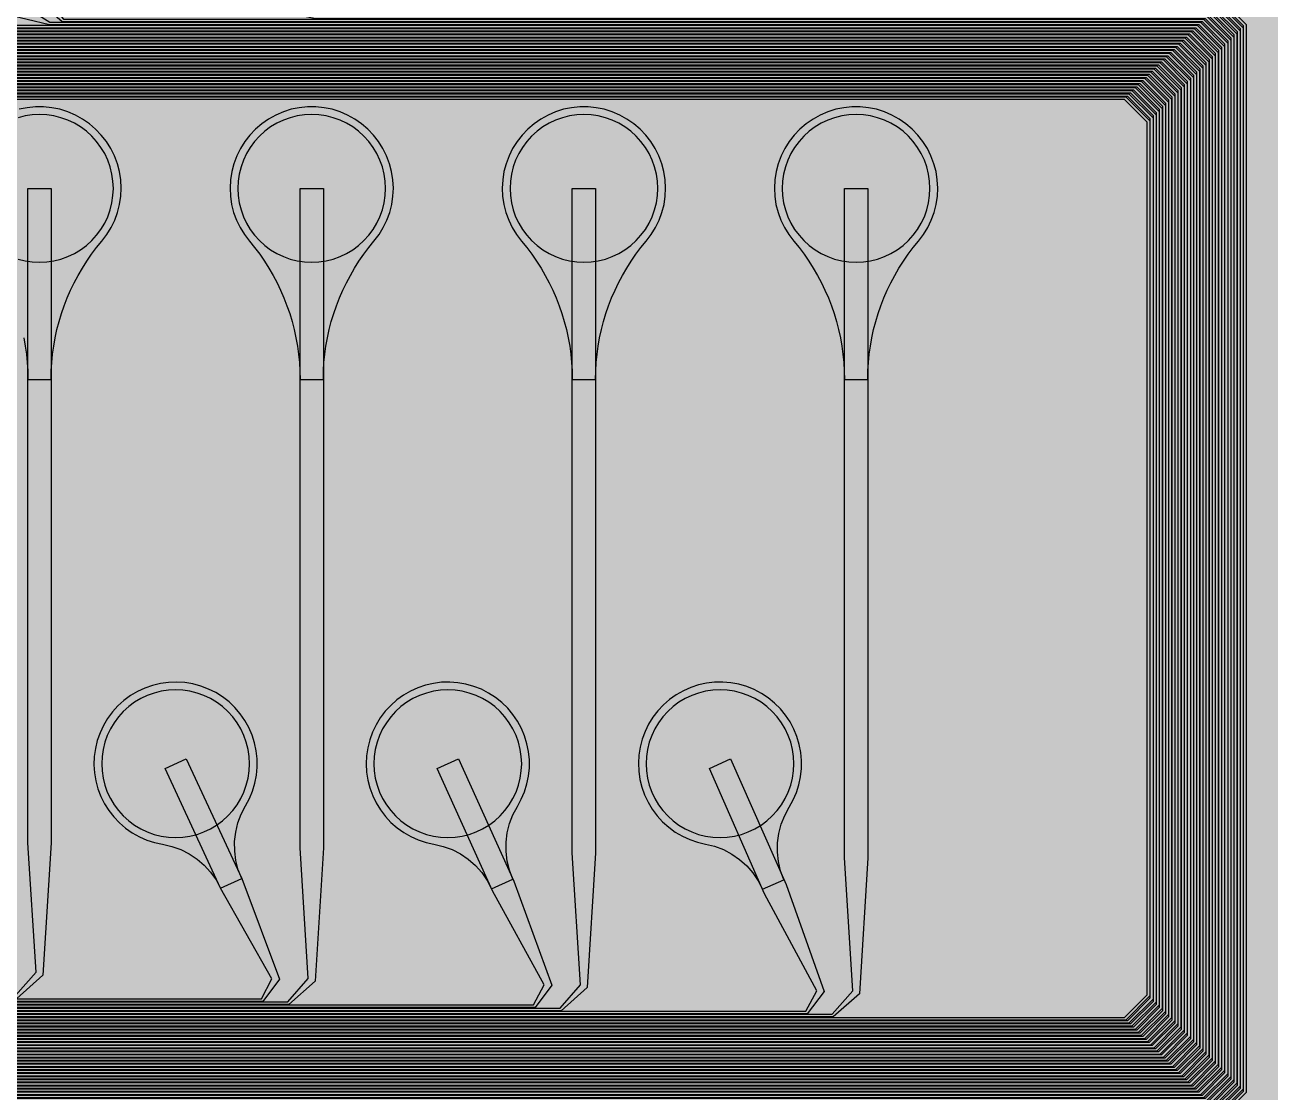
# Model space of a CAD drawing. Header units: metres. Extents: x -7231 to 10969, y -37556 to 1873.
# Drawn here: x 7913 to 9514, y -30203 to -28831 of the extents above; entities that cross this region are included whole.
import ezdxf

# ---------------------------------------------------------------- set-up
doc = ezdxf.new("R2010")
doc.units = ezdxf.units.M
for name, color, linetype in [('Metal1', 4, 'CONTINUOUS'), ('Metal2', 3, 'CONTINUOUS'), ('Polyimide', 7, 'CONTINUOUS'), ('Polyimide_Negative', 5, 'CONTINUOUS')]:
    doc.layers.add(name, color=color, linetype=linetype)

msp = doc.modelspace()

# ---------------------------------------------------------------- hatches: boundary and pattern name
at = {"layer": 'Polyimide'}
msp.add_hatch(color=7, dxfattribs=at).paths.add_polyline_path([(4065.7, -468), (4066.7, -502), (4068.5, -536), (4071.4, -570), (4075.5, -604), (4081, -638), (4088, -672), (4096.5, -706), (4106.6, -740), (4118.3, -774), (4131.6, -808), (4146.5, -842), (4162.9, -876), (4180.7, -910), (4199.8, -944), (4220.2, -978), (4241.7, -1012), (4264.2, -1046), (4287.5, -1080), (4311.5, -1114), (4336, -1148), (4360.9, -1182), (4385.9, -1216), (4410.9, -1250), (4435.7, -1284), (4460.2, -1318), (4484.2, -1352), (4507.5, -1385.9), (4530, -1419.9), (4551.5, -1453.9), (4571.9, -1487.9), (4591.1, -1521.9), (4608.9, -1555.9), (4625.3, -1589.9), (4640.1, -1623.9), (4653.4, -1657.9), (4665.1, -1691.9), (4675.2, -1725.9), (4683.7, -1759.9), (4690.7, -1793.9), (4696.2, -1827.9), (4700.3, -1861.9), (4703.2, -1895.9), (4705.1, -1929.9), (4706.1, -1963.9), (4706.4, -1997.9), (4706.5, -2031.9), (4706.5, -4793), (4710, -4838.4), (4720.2, -4882.7), (4737.1, -4925), (4760.1, -4964.2), (4788.9, -4999.5), (4822.6, -5030), (4860.5, -5055.1), (4901.8, -5074.2), (4901.8, -5074.2), (4970.7, -5105.2), (5034.7, -5145.3), (5092.8, -5193.5), (5143.8, -5249.2), (5186.9, -5311.2), (5221.2, -5378.4), (5246.2, -5449.7), (5261.4, -5523.7), (5266.5, -5599), (5261.4, -5674.3), (5246.2, -5748.3), (5221.2, -5819.6), (5186.9, -5886.8), (5143.8, -5948.8), (5092.8, -6004.5), (5034.7, -6052.7), (4970.7, -6092.8), (4901.8, -6123.8), (4860.5, -6142.9), (4822.6, -6168), (4788.9, -6198.5), (4760.1, -6233.8), (4737.1, -6273), (4720.2, -6315.3), (4710, -6359.6), (4706.5, -6405), (4706.5, -9221.5), (4710, -9266.9), (4720.2, -9311.2), (4737.1, -9353.5), (4760.1, -9392.7), (4788.9, -9428), (4822.6, -9458.5), (4860.5, -9483.6), (4901.8, -9502.7), (4970.7, -9533.7), (5034.7, -9573.8), (5092.8, -9622), (5143.8, -9677.7), (5186.9, -9739.7), (5221.2, -9806.9), (5246.2, -9878.2), (5261.4, -9952.2), (5266.5, -10027.5), (5261.4, -10102.8), (5246.2, -10176.8), (5221.2, -10248.1), (5186.9, -10315.3), (5143.8, -10377.3), (5092.8, -10433), (5034.7, -10481.2), (4970.7, -10521.3), (4901.8, -10552.3), (4860.5, -10571.4), (4822.6, -10596.5), (4788.9, -10627), (4760.1, -10662.3), (4737.1, -10701.5), (4720.2, -10743.8), (4710, -10788.1), (4706.5, -10833.5), (4706.5, -13650), (4710, -13695.4), (4720.2, -13739.7), (4737.1, -13782), (4760.1, -13821.2), (4788.9, -13856.5), (4822.6, -13887), (4860.5, -13912.1), (4901.8, -13931.2), (4970.7, -13962.2), (5034.7, -14002.2), (5092.8, -14050.5), (5143.8, -14106.2), (5186.9, -14168.2), (5221.2, -14235.4), (5246.2, -14306.7), (5261.4, -14380.7), (5266.5, -14456), (5261.4, -14531.3), (5246.2, -14605.3), (5221.2, -14676.5), (5186.9, -14743.8), (5143.8, -14805.8), (5092.8, -14861.5), (5034.7, -14909.7), (4970.7, -14949.8), (4901.8, -14980.8), (4860.5, -14999.9), (4822.6, -15025), (4788.9, -15055.5), (4760.1, -15090.8), (4737.1, -15130), (4720.2, -15172.3), (4710, -15216.6), (4706.5, -15262), (4706.5, -15456), (4720.9, -15750), (4764.1, -16041.3), (4835.7, -16326.8), (4934.9, -16604), (5060.7, -16870.2), (5212.1, -17122.7), (5387.5, -17359.2), (5585.2, -17577.3), (5803.3, -17775), (6039.8, -17950.4), (6292.3, -18101.8), (6558.4, -18227.6), (6835.6, -18326.8), (7121.2, -18398.3), (7412.4, -18441.5), (7706.5, -18456), (9969, -18456), (10047.4, -18459.8), (10125.1, -18471.4), (10201.2, -18490.4), (10275.2, -18516.9), (10346.1, -18550.5), (10413.5, -18590.8), (10476.5, -18637.6), (10534.7, -18690.3), (10587.4, -18748.5), (10634.2, -18811.5), (10674.5, -18878.9), (10708.1, -18949.8), (10734.6, -19023.8), (10753.6, -19099.9), (10765.2, -19177.6), (10769, -19256), (10769, -20895.8), (10730.2, -20951.4), (10694.6, -21009.1), (10662.2, -21068.6), (10633.2, -21129.9), (10607.6, -21192.7), (10585.5, -21256.7), (10566.9, -21322), (10552, -21388.1), (10540.8, -21455), (10533.4, -21522.3), (10529.6, -21590), (10529.6, -21657.8), (10533.4, -21725.5), (10540.8, -21792.9), (10552, -21859.7), (10566.9, -21925.9), (10585.5, -21991.1), (10607.6, -22055.2), (10633.2, -22117.9), (10662.2, -22179.2), (10694.6, -22238.7), (10730.2, -22296.4), (10769, -22352), (10769, -32454.2), (10728.7, -32510.5), (10691.7, -32568.9), (10658, -32629.3), (10627.8, -32691.6), (10601.2, -32755.4), (10578.2, -32820.7), (10558.9, -32887.1), (10543.4, -32954.5), (10531.8, -33022.7), (10524, -33091.4), (10520.1, -33160.5), (10520.1, -33229.7), (10524, -33298.8), (10531.8, -33367.5), (10543.4, -33435.7), (10558.9, -33503.1), (10578.2, -33569.5), (10601.2, -33634.8), (10627.8, -33698.6), (10658, -33760.8), (10691.7, -33821.3), (10728.7, -33879.7), (10769, -33936), (10769, -36556), (10765.2, -36634.4), (10753.6, -36712.1), (10734.6, -36788.2), (10708.1, -36862.1), (10674.5, -36933.1), (10634.2, -37000.5), (10587.4, -37063.5), (10534.7, -37121.7), (10476.5, -37174.4), (10413.5, -37221.2), (10346.1, -37261.5), (10275.2, -37295.1), (10201.2, -37321.6), (10125.1, -37340.6), (10047.4, -37352.1), (9969, -37356), (-6231, -37356), (-6309.4, -37352.1), (-6387.1, -37340.6), (-6463.2, -37321.6), (-6537.2, -37295.1), (-6608.1, -37261.5), (-6675.5, -37221.2), (-6738.5, -37174.4), (-6796.7, -37121.7), (-6849.4, -37063.5), (-6896.2, -37000.5), (-6936.5, -36933.1), (-6970.1, -36862.1), (-6996.6, -36788.2), (-7015.6, -36712.1), (-7027.2, -36634.4), (-7031, -36556), (-7031, -33936), (-6990.7, -33879.8), (-6953.7, -33821.3), (-6920, -33760.9), (-6889.8, -33698.6), (-6863.2, -33634.8), (-6840.2, -33569.5), (-6820.9, -33503.1), (-6805.4, -33435.7), (-6793.7, -33367.5), (-6785.9, -33298.8), (-6782, -33229.7), (-6782, -33160.5), (-6785.9, -33091.4), (-6793.7, -33022.7), (-6805.4, -32954.5), (-6820.9, -32887.1), (-6840.2, -32820.6), (-6863.2, -32755.4), (-6889.8, -32691.5), (-6920, -32629.3), (-6953.7, -32568.9), (-6990.7, -32510.4), (-7031, -32454.2), (-7031, -22364.8), (-6990.7, -22308.6), (-6953.7, -22250.1), (-6920, -22189.7), (-6889.8, -22127.5), (-6863.2, -22063.6), (-6840.2, -21998.4), (-6820.9, -21931.9), (-6805.4, -21864.5), (-6793.7, -21796.3), (-6785.9, -21727.6), (-6782, -21658.5), (-6782, -21589.3), (-6785.9, -21520.3), (-6793.7, -21451.5), (-6805.4, -21383.3), (-6820.9, -21315.9), (-6840.2, -21249.5), (-6863.2, -21184.2), (-6889.8, -21120.4), (-6920, -21058.1), (-6953.7, -20997.7), (-6990.7, -20939.3), (-7031, -20883), (-7031, -19256), (-7027.2, -19177.6), (-7015.6, -19099.9), (-6996.6, -19023.8), (-6970.1, -18949.8), (-6936.5, -18878.9), (-6896.2, -18811.5), (-6849.4, -18748.5), (-6796.7, -18690.3), (-6738.5, -18637.6), (-6675.5, -18590.8), (-6608.1, -18550.5), (-6537.2, -18516.9), (-6463.2, -18490.4), (-6387.1, -18471.4), (-6309.4, -18459.8), (-6231, -18456), (-3968.5, -18456), (-3674.4, -18441.5), (-3383.2, -18398.3), (-3097.6, -18326.8), (-2820.4, -18227.6), (-2554.3, -18101.8), (-2301.8, -17950.4), (-2065.3, -17775), (-1847.2, -17577.3), (-1649.5, -17359.2), (-1474.1, -17122.7), (-1322.7, -16870.2), (-1196.9, -16604), (-1097.7, -16326.8), (-1026.1, -16041.3), (-982.9, -15750), (-968.5, -15456), (-968.5, -15262), (-972, -15216.6), (-982.2, -15172.3), (-999.1, -15130), (-1022.1, -15090.8), (-1050.9, -15055.5), (-1084.6, -15025), (-1122.5, -14999.9), (-1163.8, -14980.8), (-1232.7, -14949.8), (-1296.7, -14909.7), (-1354.8, -14861.5), (-1405.8, -14805.8), (-1448.9, -14743.8), (-1483.2, -14676.5), (-1508.2, -14605.3), (-1523.4, -14531.3), (-1528.5, -14456), (-1523.4, -14380.7), (-1508.2, -14306.7), (-1483.2, -14235.4), (-1448.9, -14168.2), (-1405.8, -14106.2), (-1354.8, -14050.5), (-1296.7, -14002.2), (-1232.7, -13962.2), (-1163.8, -13931.2), (-1122.5, -13912.1), (-1084.6, -13887), (-1050.9, -13856.5), (-1022.1, -13821.2), (-999.1, -13782), (-982.2, -13739.7), (-972, -13695.4), (-968.5, -13650), (-968.5, -12309.6), (-972, -12264.3), (-982.2, -12219.9), (-999.1, -12177.7), (-1022.1, -12138.5), (-1050.9, -12103.2), (-1084.6, -12072.6), (-1122.5, -12047.5), (-1163.8, -12028.5), (-1232.7, -11997.4), (-1296.7, -11957.4), (-1354.8, -11909.1), (-1405.8, -11853.5), (-1448.9, -11791.5), (-1483.2, -11724.2), (-1508.2, -11653), (-1523.4, -11579), (-1528.5, -11503.7), (-1523.4, -11428.3), (-1508.2, -11354.4), (-1483.2, -11283.1), (-1448.9, -11215.9), (-1405.8, -11153.8), (-1354.8, -11098.2), (-1296.7, -11049.9), (-1232.7, -11009.9), (-1163.8, -10978.8), (-1122.5, -10959.8), (-1084.6, -10934.7), (-1050.9, -10904.1), (-1022.1, -10868.9), (-999.1, -10829.6), (-982.2, -10787.4), (-972, -10743), (-968.5, -10697.7), (-968.5, -9357.3), (-972, -9311.9), (-982.2, -9267.6), (-999.1, -9225.4), (-1022.1, -9186.1), (-1050.9, -9150.8), (-1084.6, -9120.3), (-1122.5, -9095.2), (-1163.8, -9076.2), (-1163.8, -9076.2), (-1232.7, -9045.1), (-1296.7, -9005.1), (-1354.8, -8956.8), (-1405.8, -8901.1), (-1448.9, -8839.1), (-1483.2, -8771.9), (-1508.2, -8700.6), (-1523.4, -8626.7), (-1528.5, -8551.3), (-1523.4, -8476), (-1508.2, -8402), (-1483.2, -8330.8), (-1448.9, -8263.5), (-1405.8, -8201.5), (-1354.8, -8145.9), (-1296.7, -8097.6), (-1232.7, -8057.6), (-1163.8, -8026.5), (-1163.8, -8026.5), (-1122.5, -8007.4), (-1084.6, -7982.4), (-1050.9, -7951.8), (-1022.1, -7916.5), (-999.1, -7877.3), (-982.2, -7835), (-972, -7790.7), (-968.5, -7745.4), (-968.5, -6405), (-972, -6359.6), (-982.2, -6315.3), (-999.1, -6273), (-1022.1, -6233.8), (-1050.9, -6198.5), (-1084.6, -6168), (-1122.5, -6142.9), (-1163.8, -6123.8), (-1163.8, -6123.8), (-1232.7, -6092.8), (-1296.7, -6052.7), (-1354.8, -6004.5), (-1405.8, -5948.8), (-1448.9, -5886.8), (-1483.2, -5819.6), (-1508.2, -5748.3), (-1523.4, -5674.3), (-1528.5, -5599), (-1523.4, -5523.7), (-1508.2, -5449.7), (-1483.2, -5378.4), (-1448.9, -5311.2), (-1405.8, -5249.2), (-1354.8, -5193.5), (-1296.7, -5145.3), (-1232.7, -5105.2), (-1163.8, -5074.2), (-1163.8, -5074.2), (-1122.5, -5055.1), (-1084.6, -5030), (-1050.9, -4999.5), (-1022.1, -4964.2), (-999.1, -4925), (-982.2, -4882.7), (-972, -4838.4), (-968.5, -4793), (-968.5, -2031.9), (-968.4, -1997.9), (-968.1, -1963.9), (-967.1, -1929.9), (-965.2, -1895.9), (-962.2, -1861.9), (-958, -1827.9), (-952.4, -1793.9), (-945.3, -1759.9), (-936.6, -1725.9), (-926.4, -1691.9), (-914.4, -1657.9), (-900.9, -1623.9), (-885.7, -1589.9), (-869.1, -1555.9), (-850.9, -1521.9), (-831.4, -1487.9), (-810.6, -1453.9), (-788.7, -1419.9), (-765.8, -1385.9), (-742.1, -1352), (-717.6, -1318), (-692.7, -1284), (-667.4, -1250), (-641.9, -1216), (-616.4, -1182), (-591.1, -1148), (-566.1, -1114), (-541.7, -1080), (-517.9, -1046), (-495, -1012), (-473.1, -978), (-452.4, -944), (-432.8, -910), (-414.7, -876), (-398, -842), (-382.9, -808), (-369.3, -774), (-357.4, -740), (-347.1, -706), (-338.4, -672), (-331.3, -638), (-325.7, -604), (-321.5, -570), (-318.6, -536), (-316.7, -502), (-315.7, -468), (-315.3, -434), (-315.2, -400), (-315.2, 401), (-315.2, 451), (-315.2, 1644), (-270.2, 1644), (-270, 1637.1), (-269.4, 1630.3), (-268.2, 1623.5), (-266.7, 1616.8), (-264.7, 1610.2), (-262.3, 1603.8), (-259.4, 1597.6), (-256.2, 1591.5), (-252.6, 1585.7), (-248.6, 1580.1), (-244.2, 1574.8), (-239.5, 1569.8), (-234.5, 1565.1), (-229.2, 1560.7), (-223.6, 1556.7), (-217.8, 1553.1), (-211.7, 1549.8), (-205.4, 1547), (-199, 1544.6), (-192.4, 1542.6), (-185.7, 1541), (-179, 1539.9), (-172.1, 1539.2), (-165.2, 1539), (-158.4, 1539.2), (-151.5, 1539.9), (-144.8, 1541), (-138.1, 1542.6), (-131.5, 1544.6), (-125.1, 1547), (-118.8, 1549.8), (-112.8, 1553.1), (-106.9, 1556.7), (-101.3, 1560.7), (-96, 1565.1), (-91, 1569.8), (-86.3, 1574.8), (-81.9, 1580.1), (-77.9, 1585.7), (-74.3, 1591.5), (-71.1, 1597.6), (-68.2, 1603.8), (-65.8, 1610.2), (-63.8, 1616.8), (-62.3, 1623.5), (-61.1, 1630.3), (-60.5, 1637.1), (-60.2, 1644), (1853, 1644), (1853, 1573), (3815.2, 1573), (3815.5, 1579.5), (3816.1, 1586.1), (3817.2, 1592.5), (3818.7, 1598.9), (3820.6, 1605.1), (3822.9, 1611.3), (3825.6, 1617.2), (3828.6, 1623), (3832.1, 1628.6), (3835.9, 1633.9), (3840.1, 1638.9), (3844.5, 1643.7), (3849.3, 1648.2), (3854.4, 1652.3), (3859.7, 1656.1), (3865.2, 1659.6), (3871, 1662.7), (3877, 1665.4), (3883.1, 1667.7), (3889.4, 1669.6), (3895.7, 1671.1), (3902.2, 1672.1), (3908.7, 1672.8), (3915.2, 1673), (3921.8, 1672.8), (3928.3, 1672.1), (3934.8, 1671.1), (3941.1, 1669.6), (3947.4, 1667.7), (3953.5, 1665.4), (3959.5, 1662.7), (3965.2, 1659.6), (3970.8, 1656.1), (3976.1, 1652.3), (3981.2, 1648.2), (3986, 1643.7), (3990.4, 1638.9), (3994.6, 1633.9), (3998.4, 1628.6), (4001.9, 1623), (4004.9, 1617.2), (4007.6, 1611.3), (4009.9, 1605.1), (4011.8, 1598.9), (4013.3, 1592.5), (4014.4, 1586.1), (4015, 1579.5), (4015.2, 1573), (4065.2, 1573), (4065.2, 451), (4065.2, 401), (4065.2, -400), (4065.3, -434), (4065.7, -468)])

# ---------------------------------------------------------------- linework, layer by layer
at = {"layer": 'Metal1'}
for points in [[(2384.8, -19211.9), (2384.8, -30202.3), (2413.7, -30231.2), (9450.8, -30231.2), (9479.8, -30202.3), (9479.8, -28831.7), (9450.8, -28802.8), (9010.8, -28802.8), (8976.6, -28773), (8966.5, -28636.9), (8966.5, -27931), (8996.5, -27931), (8996.5, -28636.9), (8986.4, -28769), (9012.2, -28799.2), (9452.2, -28799.2), (9483.2, -28830.3), (9483.2, -30203.7), (9452.2, -30234.7), (2412.3, -30234.7), (2381.2, -30203.7), (2381.2, -19211.9)], [(2392.8, -19211.9), (2392.8, -30194.3), (2421.7, -30223.2), (9442.8, -30223.2), (9471.8, -30194.3), (9471.8, -28839.7), (9442.8, -28810.7), (8660.8, -28810.7), (8626.6, -28781), (8616.5, -28643.3), (8616.5, -27931), (8646.5, -27931), (8646.5, -28643.3), (8636.4, -28777), (8662.2, -28807.2), (9444.2, -28807.2), (9475.3, -28838.3), (9475.3, -30195.7), (9444.2, -30226.7), (2420.3, -30226.7), (2389.2, -30195.7), (2389.2, -19211.9)], [(2400.8, -19211.9), (2400.8, -30186.3), (2429.7, -30215.2), (9434.8, -30215.2), (9463.8, -30186.3), (9463.8, -28847.7), (9434.8, -28818.7), (8310.8, -28818.7), (8276.6, -28789), (8266.5, -28649.7), (8266.5, -27931), (8296.5, -27931), (8296.5, -28649.7), (8286.4, -28785), (8312.2, -28815.2), (9436.2, -28815.2), (9467.2, -28846.3), (9467.2, -30187.7), (9436.2, -30218.8), (2428.3, -30218.8), (2397.2, -30187.7), (2397.2, -19211.9)], [(2408.8, -19211.9), (2408.8, -30178.3), (2437.7, -30207.2), (9426.8, -30207.2), (9455.8, -30178.3), (9455.8, -28855.7), (9426.8, -28826.8), (7960.8, -28826.8), (7926.6, -28797), (7916.5, -28656.1), (7916.5, -27931), (7946.5, -27931), (7946.5, -28656.1), (7936.4, -28793), (7962.2, -28823.2), (9428.2, -28823.2), (9459.3, -28854.3), (9459.3, -30179.7), (9428.2, -30210.7), (2436.3, -30210.7), (2405.2, -30179.7), (2405.2, -19211.9)], [(2416.8, -19211.9), (2416.8, -30170.3), (2445.7, -30199.2), (9418.8, -30199.2), (9447.8, -30170.3), (9447.8, -28863.7), (9418.8, -28834.8), (7610.8, -28834.8), (7576.7, -28805), (7566.5, -28662.5), (7566.5, -27931), (7596.5, -27931), (7596.5, -28662.5), (7586.3, -28801), (7612.2, -28831.2), (9420.2, -28831.2), (9451.2, -28862.3), (9451.2, -30171.7), (9420.2, -30202.7), (2444.3, -30202.7), (2413.2, -30171.7), (2413.2, -19211.9)], [(2424.8, -19211.9), (2424.8, -30162.3), (2453.7, -30191.2), (9410.8, -30191.2), (9439.8, -30162.3), (9439.8, -28871.7), (9410.8, -28842.7), (7260.8, -28842.7), (7226.7, -28813), (7216.5, -28668.9), (7216.5, -27931), (7246.5, -27931), (7246.5, -28668.9), (7236.3, -28809), (7262.2, -28839.2), (9412.2, -28839.2), (9443.3, -28870.3), (9443.3, -30163.7), (9412.2, -30194.7), (2452.3, -30194.7), (2421.2, -30163.7), (2421.2, -19211.9)], [(2432.8, -19211.9), (2432.8, -30154.3), (2461.7, -30183.2), (9402.8, -30183.2), (9431.8, -30154.3), (9431.8, -28879.7), (9402.8, -28850.7), (6910.8, -28850.7), (6876.7, -28821), (6866.5, -28675.3), (6866.5, -27931), (6896.5, -27931), (6896.5, -28675.3), (6886.3, -28817), (6912.2, -28847.2), (9404.2, -28847.2), (9435.2, -28878.3), (9435.2, -30155.7), (9404.2, -30186.8), (2460.3, -30186.8), (2429.2, -30155.7), (2429.2, -19211.9)], [(2440.8, -19211.9), (2440.8, -30146.3), (2469.7, -30175.2), (9394.8, -30175.2), (9423.8, -30146.3), (9423.8, -28887.7), (9394.8, -28858.8), (6560.8, -28858.8), (6526.8, -28829), (6516.5, -28681.7), (6516.5, -27931), (6546.5, -27931), (6546.5, -28681.7), (6536.2, -28825), (6562.2, -28855.2), (9396.2, -28855.2), (9427.3, -28886.3), (9427.3, -30147.7), (9396.2, -30178.7), (2468.3, -30178.7), (2437.2, -30147.7), (2437.2, -19211.9)], [(2448.7, -19211.9), (2448.7, -30138.3), (2477.7, -30167.2), (9386.8, -30167.2), (9415.8, -30138.3), (9415.8, -28895.7), (9386.8, -28866.8), (6210.8, -28866.8), (6176.8, -28837), (6166.5, -28688.1), (6166.5, -27931), (6196.5, -27931), (6196.5, -28688.1), (6186.2, -28833), (6212.2, -28863.2), (9388.2, -28863.2), (9419.2, -28894.3), (9419.2, -30139.7), (9388.2, -30170.7), (2476.3, -30170.7), (2445.2, -30139.7), (2445.2, -19211.9)], [(2456.7, -19211.9), (2456.7, -30130.3), (2485.7, -30159.2), (9378.8, -30159.2), (9407.8, -30130.3), (9407.8, -28903.7), (9378.8, -28874.7), (5860.8, -28874.7), (5826.8, -28844.9), (5816.5, -28694.5), (5816.5, -27931), (5846.5, -27931), (5846.5, -28694.5), (5836.2, -28841.1), (5862.2, -28871.2), (9380.2, -28871.2), (9411.3, -28902.3), (9411.3, -30131.7), (9380.2, -30162.7), (2484.3, -30162.7), (2453.2, -30131.7), (2453.2, -19211.9)], [(2464.7, -19211.9), (2464.7, -30122.3), (2493.7, -30151.2), (9370.8, -30151.2), (9399.8, -30122.3), (9399.8, -28911.7), (9370.8, -28882.7), (5510.8, -28882.7), (5476.8, -28852.9), (5466.5, -28700.9), (5466.5, -27931), (5496.5, -27931), (5496.5, -28700.9), (5486.2, -28849.1), (5512.2, -28879.2), (9372.2, -28879.2), (9403.2, -28910.3), (9403.2, -30123.7), (9372.2, -30154.8), (2492.3, -30154.8), (2461.2, -30123.7), (2461.2, -19211.9)], [(2472.7, -19211.9), (2472.7, -30114.3), (2501.7, -30143.2), (9362.8, -30143.2), (9391.8, -30114.3), (9391.8, -28919.7), (9362.8, -28890.8), (5160.8, -28890.8), (5126.9, -28860.9), (5116.5, -28707.3), (5116.5, -27931), (5146.5, -27931), (5146.5, -28707.3), (5136.1, -28857.1), (5162.2, -28887.2), (9364.2, -28887.2), (9395.3, -28918.3), (9395.3, -30115.7), (9364.2, -30146.7), (2500.3, -30146.7), (2469.2, -30115.7), (2469.2, -19211.9)], [(2480.7, -19211.9), (2480.7, -30106.3), (2509.7, -30135.2), (9354.8, -30135.2), (9383.8, -30106.3), (9383.8, -28927.7), (9354.8, -28898.8), (4810.8, -28898.8), (4776.9, -28868.9), (4766.5, -28713.7), (4766.5, -27931), (4796.5, -27931), (4796.5, -28713.7), (4786.1, -28865.1), (4812.2, -28895.2), (9356.2, -28895.2), (9387.2, -28926.3), (9387.2, -30107.7), (9356.2, -30138.7), (2508.3, -30138.7), (2477.2, -30107.7), (2477.2, -19211.9)], [(2488.7, -19211.9), (2488.7, -30098.3), (2517.7, -30127.2), (9346.8, -30127.2), (9375.8, -30098.3), (9375.8, -28935.7), (9346.8, -28906.7), (4460.8, -28906.7), (4426.9, -28876.9), (4416.5, -28720.1), (4416.5, -27931), (4446.5, -27931), (4446.5, -28720.1), (4436.1, -28873.1), (4462.2, -28903.2), (9348.2, -28903.2), (9379.3, -28934.3), (9379.3, -30099.7), (9348.2, -30130.7), (2516.3, -30130.7), (2485.2, -30099.7), (2485.2, -19211.9)], [(2496.7, -19211.9), (2496.7, -30090.3), (2525.7, -30119.2), (9338.8, -30119.2), (9367.8, -30090.3), (9367.8, -28943.7), (9338.8, -28914.7), (4110.8, -28914.7), (4076.9, -28884.9), (4066.5, -28726.5), (4066.5, -27931), (4096.5, -27931), (4096.5, -28726.5), (4086.1, -28881.1), (4112.2, -28911.2), (9340.2, -28911.2), (9371.2, -28942.3), (9371.2, -30091.7), (9340.2, -30122.8), (2524.3, -30122.8), (2493.2, -30091.7), (2493.2, -19211.9)], [(2504.7, -19211.9), (2504.7, -30082.3), (2533.7, -30111.2), (9330.8, -30111.2), (9359.8, -30082.3), (9359.8, -28951.7), (9330.8, -28922.8), (3760.8, -28922.8), (3726.9, -28892.9), (3716.5, -28732.9), (3716.5, -27931), (3746.5, -27931), (3746.5, -28732.9), (3736.1, -28889.1), (3762.2, -28919.2), (9332.2, -28919.2), (9363.3, -28950.3), (9363.3, -30083.7), (9332.2, -30114.7), (2532.3, -30114.7), (2501.2, -30083.7), (2501.2, -19211.9)], [(2512.7, -19211.9), (2512.7, -30074.3), (2541.7, -30103.2), (8950.8, -30103.2), (8977.1, -30073.2), (8966.5, -29902.1), (8966.5, -29041), (8996.5, -29041), (8996.5, -29902.1), (8985.9, -30076.8), (8952.2, -30106.7), (2540.3, -30106.7), (2509.2, -30075.7), (2509.2, -19211.9)], [(2520.7, -19211.9), (2520.7, -30066.3), (2549.7, -30095.2), (8600.8, -30095.2), (8627.1, -30065.2), (8616.5, -29895.7), (8616.5, -29041), (8646.5, -29041), (8646.5, -29895.7), (8635.9, -30068.8), (8602.2, -30098.7), (2548.3, -30098.7), (2517.2, -30067.7), (2517.2, -19211.9)], [(2528.7, -19211.9), (2528.7, -30058.3), (2557.7, -30087.2), (8250.8, -30087.2), (8277.1, -30057.2), (8266.5, -29889.3), (8266.5, -29041), (8296.5, -29041), (8296.5, -29889.3), (8285.9, -30060.8), (8252.2, -30090.8), (2556.3, -30090.8), (2525.2, -30059.7), (2525.2, -19211.9)], [(2536.7, -19211.9), (2536.7, -30050.3), (2565.7, -30079.2), (7900.8, -30079.2), (7927.1, -30049.2), (7916.5, -29882.9), (7916.5, -29041), (7946.5, -29041), (7946.5, -29882.9), (7935.9, -30052.8), (7902.2, -30082.8), (2564.3, -30082.8), (2533.2, -30051.7), (2533.2, -19211.9)], [(7911.3, -29233.2), (7913.2, -29243.8), (7914.6, -29254.4), (7915.7, -29265.1), (7916.3, -29275.8), (7916.5, -29286.6), (7946.5, -29286.6), (7946.5, -29286.6), (7946.7, -29275.8), (7947.3, -29265.1), (7948.4, -29254.4), (7949.8, -29243.8), (7951.7, -29233.2), (7954, -29222.7), (7956.7, -29212.4), (7959.8, -29202.1), (7963.3, -29191.9), (7967.2, -29181.9), (7971.5, -29172.1), (7976.1, -29162.4), (7981.2, -29152.9), (7986.6, -29143.6), (7992.3, -29134.6), (7998.4, -29125.8), (8004.9, -29117.2), (8011.6, -29108.9), (8018.1, -29100.4), (8023.6, -29091.4), (8028.2, -29081.8), (8031.9, -29071.9), (8034.5, -29061.6), (8036, -29051.1), (8036.5, -29040.5), (8035.9, -29029.9), (8034.3, -29019.4), (8031.6, -29009.2), (8027.8, -28999.3), (8023.1, -28989.8), (8017.5, -28980.8), (8011, -28972.4), (8003.7, -28964.7), (7995.6, -28957.8), (7986.9, -28951.8), (7977.6, -28946.7), (7967.9, -28942.5), (7957.7, -28939.3), (7947.4, -28937.2), (7936.8, -28936.1), (7926.2, -28936.1), (7915.6, -28937.2), (7905.3, -28939.3)]]:
    msp.add_lwpolyline(points, dxfattribs=at)
for points in [[(8296.5, -29286.6), (8296.7, -29275.8), (8297.3, -29265.1), (8298.4, -29254.4), (8299.8, -29243.8), (8301.7, -29233.2), (8304, -29222.7), (8306.7, -29212.4), (8309.8, -29202.1), (8313.3, -29191.9), (8317.2, -29181.9), (8321.5, -29172.1), (8326.1, -29162.4), (8331.2, -29152.9), (8336.6, -29143.6), (8342.3, -29134.6), (8348.4, -29125.8), (8354.9, -29117.2), (8361.6, -29108.9), (8368.1, -29100.4), (8373.6, -29091.4), (8378.2, -29081.8), (8381.9, -29071.9), (8384.5, -29061.6), (8386, -29051.1), (8386.5, -29040.5), (8385.9, -29029.9), (8384.3, -29019.4), (8381.6, -29009.2), (8377.8, -28999.3), (8373.1, -28989.8), (8367.5, -28980.8), (8361, -28972.4), (8353.7, -28964.7), (8345.6, -28957.8), (8336.9, -28951.8), (8327.6, -28946.7), (8317.9, -28942.5), (8307.7, -28939.3), (8297.4, -28937.2), (8286.8, -28936.1), (8276.2, -28936.1), (8265.6, -28937.2), (8255.3, -28939.3), (8245.1, -28942.5), (8235.4, -28946.7), (8226.1, -28951.8), (8217.4, -28957.8), (8209.3, -28964.7), (8202, -28972.4), (8195.5, -28980.8), (8189.9, -28989.8), (8185.2, -28999.3), (8181.4, -29009.2), (8178.7, -29019.4), (8177.1, -29029.9), (8176.5, -29040.5), (8177, -29051.1), (8178.5, -29061.6), (8181.1, -29071.9), (8184.8, -29081.8), (8189.4, -29091.4), (8194.9, -29100.4), (8201.4, -29108.9), (8208.1, -29117.2), (8214.6, -29125.8), (8220.7, -29134.6), (8226.4, -29143.6), (8231.8, -29152.9), (8236.9, -29162.4), (8241.5, -29172.1), (8245.8, -29181.9), (8249.7, -29191.9), (8253.2, -29202.1), (8256.3, -29212.4), (8259, -29222.7), (8261.3, -29233.2), (8263.2, -29243.8), (8264.6, -29254.4), (8265.7, -29265.1), (8266.3, -29275.8), (8266.5, -29286.6), (8296.5, -29286.6)], [(8646.5, -29286.6), (8646.7, -29275.8), (8647.3, -29265.1), (8648.4, -29254.4), (8649.8, -29243.8), (8651.7, -29233.2), (8654, -29222.7), (8656.7, -29212.4), (8659.8, -29202.1), (8663.3, -29191.9), (8667.2, -29181.9), (8671.5, -29172.1), (8676.1, -29162.4), (8681.2, -29152.9), (8686.6, -29143.6), (8692.3, -29134.6), (8698.4, -29125.8), (8704.9, -29117.2), (8711.6, -29108.9), (8718.1, -29100.4), (8723.6, -29091.4), (8728.2, -29081.8), (8731.9, -29071.9), (8734.5, -29061.6), (8736, -29051.1), (8736.5, -29040.5), (8735.9, -29029.9), (8734.3, -29019.4), (8731.6, -29009.2), (8727.8, -28999.3), (8723.1, -28989.8), (8717.5, -28980.8), (8711, -28972.4), (8703.7, -28964.7), (8695.6, -28957.8), (8686.9, -28951.8), (8677.6, -28946.7), (8667.9, -28942.5), (8657.7, -28939.3), (8647.4, -28937.2), (8636.8, -28936.1), (8626.2, -28936.1), (8615.6, -28937.2), (8605.3, -28939.3), (8595.1, -28942.5), (8585.4, -28946.7), (8576.1, -28951.8), (8567.4, -28957.8), (8559.3, -28964.7), (8552, -28972.4), (8545.5, -28980.8), (8539.9, -28989.8), (8535.2, -28999.3), (8531.4, -29009.2), (8528.7, -29019.4), (8527.1, -29029.9), (8526.5, -29040.5), (8527, -29051.1), (8528.5, -29061.6), (8531.1, -29071.9), (8534.8, -29081.8), (8539.4, -29091.4), (8544.9, -29100.4), (8551.4, -29108.9), (8558.1, -29117.2), (8564.6, -29125.8), (8570.7, -29134.6), (8576.4, -29143.6), (8581.8, -29152.9), (8586.9, -29162.4), (8591.5, -29172.1), (8595.8, -29181.9), (8599.7, -29191.9), (8603.2, -29202.1), (8606.3, -29212.4), (8609, -29222.7), (8611.3, -29233.2), (8613.2, -29243.8), (8614.6, -29254.4), (8615.7, -29265.1), (8616.3, -29275.8), (8616.5, -29286.6), (8646.5, -29286.6)], [(8996.5, -29286.6), (8996.7, -29275.8), (8997.3, -29265.1), (8998.4, -29254.4), (8999.8, -29243.8), (9001.7, -29233.2), (9004, -29222.7), (9006.7, -29212.4), (9009.8, -29202.1), (9013.3, -29191.9), (9017.2, -29181.9), (9021.5, -29172.1), (9026.1, -29162.4), (9031.2, -29152.9), (9036.6, -29143.6), (9042.3, -29134.6), (9048.4, -29125.8), (9054.9, -29117.2), (9061.6, -29108.9), (9068.1, -29100.4), (9073.6, -29091.4), (9078.2, -29081.8), (9081.9, -29071.9), (9084.5, -29061.6), (9086, -29051.1), (9086.5, -29040.5), (9085.9, -29029.9), (9084.3, -29019.4), (9081.6, -29009.2), (9077.8, -28999.3), (9073.1, -28989.8), (9067.5, -28980.8), (9061, -28972.4), (9053.7, -28964.7), (9045.6, -28957.8), (9036.9, -28951.8), (9027.6, -28946.7), (9017.9, -28942.5), (9007.7, -28939.3), (8997.4, -28937.2), (8986.8, -28936.1), (8976.2, -28936.1), (8965.6, -28937.2), (8955.3, -28939.3), (8945.1, -28942.5), (8935.4, -28946.7), (8926.1, -28951.8), (8917.4, -28957.8), (8909.3, -28964.7), (8902, -28972.4), (8895.5, -28980.8), (8889.9, -28989.8), (8885.2, -28999.3), (8881.4, -29009.2), (8878.7, -29019.4), (8877.1, -29029.9), (8876.5, -29040.5), (8877, -29051.1), (8878.5, -29061.6), (8881.1, -29071.9), (8884.8, -29081.8), (8889.4, -29091.4), (8894.9, -29100.4), (8901.4, -29108.9), (8908.1, -29117.2), (8914.6, -29125.8), (8920.7, -29134.6), (8926.4, -29143.6), (8931.8, -29152.9), (8936.9, -29162.4), (8941.5, -29172.1), (8945.8, -29181.9), (8949.7, -29191.9), (8953.2, -29202.1), (8956.3, -29212.4), (8959, -29222.7), (8961.3, -29233.2), (8963.2, -29243.8), (8964.6, -29254.4), (8965.7, -29265.1), (8966.3, -29275.8), (8966.5, -29286.6), (8996.5, -29286.6)]]:
    msp.add_lwpolyline(points, close=True, dxfattribs=at)
at = {"layer": 'Metal2'}
for points in [[(2388.7, -19211.9), (2388.7, -30198.3), (2417.7, -30227.2), (9446.8, -30227.2), (9475.8, -30198.3), (9475.8, -28835.7), (9446.8, -28806.8), (8970.2, -28806.8), (8910.8, -28796.5), (8795.9, -28681.6), (8817.1, -28660.4), (8927.8, -28771.1), (8970.8, -28803.2), (9448.2, -28803.2), (9479.3, -28834.3), (9479.3, -30199.7), (9448.2, -30230.7), (2416.3, -30230.7), (2385.2, -30199.7), (2385.2, -19211.9)], [(2396.7, -19211.9), (2396.7, -30190.3), (2425.7, -30219.2), (9438.8, -30219.2), (9467.8, -30190.3), (9467.8, -28843.7), (9438.8, -28814.8), (8628.2, -28814.8), (8568.9, -28804.3), (8565.9, -28801.6), (8445.9, -28681.6), (8467.1, -28660.4), (8587.1, -28780.4), (8585.6, -28779.3), (8628.8, -28811.2), (9440.2, -28811.2), (9471.2, -28842.3), (9471.2, -30191.7), (9440.2, -30222.7), (2424.3, -30222.7), (2393.2, -30191.7), (2393.2, -19211.9)], [(2404.7, -19211.9), (2404.7, -30182.3), (2433.7, -30211.2), (9430.8, -30211.2), (9459.8, -30182.3), (9459.8, -28851.7), (9430.8, -28822.7), (8286.2, -28822.7), (8228.2, -28810.4), (8215.9, -28801.6), (8095.9, -28681.6), (8117.1, -28660.4), (8237.1, -28780.4), (8242.4, -28789.1), (8286.8, -28819.2), (9432.2, -28819.2), (9463.2, -28850.3), (9463.2, -30183.7), (9432.2, -30214.7), (2432.3, -30214.7), (2401.2, -30183.7), (2401.2, -19211.9)], [(2412.7, -19211.9), (2412.7, -30174.3), (2441.7, -30203.2), (9422.8, -30203.2), (9451.8, -30174.3), (9451.8, -28859.7), (9422.8, -28830.7), (7944.2, -28830.7), (7887, -28817.1), (7865.9, -28801.6), (7745.9, -28681.6), (7767.1, -28660.4), (7887.1, -28780.4), (7899.5, -28798.4), (7944.8, -28827.2), (9424.2, -28827.2), (9455.2, -28858.3), (9455.2, -30175.7), (9424.2, -30206.8), (2440.3, -30206.8), (2409.2, -30175.7), (2409.2, -19211.9)], [(2420.7, -19211.9), (2420.7, -30166.3), (2449.7, -30195.2), (9414.8, -30195.2), (9443.8, -30166.3), (9443.8, -28867.7), (9414.8, -28838.8), (7602.2, -28838.8), (7545.7, -28824.2), (7515.9, -28801.6), (7395.9, -28681.6), (7417.1, -28660.4), (7537.1, -28780.4), (7556.9, -28807.4), (7602.8, -28835.2), (9416.2, -28835.2), (9447.2, -28866.3), (9447.2, -30167.7), (9416.2, -30198.7), (2448.3, -30198.7), (2417.2, -30167.7), (2417.2, -19211.9)], [(2428.7, -19211.9), (2428.7, -30158.3), (2457.7, -30187.2), (9406.8, -30187.2), (9435.8, -30158.3), (9435.8, -28875.7), (9406.8, -28846.8), (7260.2, -28846.8), (7204.2, -28831.4), (7165.9, -28801.6), (7045.9, -28681.6), (7067.1, -28660.4), (7187.1, -28780.4), (7214.4, -28816.2), (7260.8, -28843.2), (9408.2, -28843.2), (9439.2, -28874.3), (9439.2, -30159.7), (9408.2, -30190.7), (2456.3, -30190.7), (2425.2, -30159.7), (2425.2, -19211.9)], [(2436.7, -19211.9), (2436.7, -30150.3), (2465.7, -30179.2), (9398.8, -30179.2), (9427.8, -30150.3), (9427.8, -28883.7), (9398.8, -28854.7), (6877.3, -28854.7), (6822.7, -28837.4), (6798.7, -28814.3), (6694.6, -28680.2), (6718.4, -28661.8), (6822.4, -28795.9), (6835.9, -28821.2), (6878.1, -28851.2), (9400.2, -28851.2), (9431.2, -28882.3), (9431.2, -30151.7), (9400.2, -30182.7), (2464.3, -30182.7), (2433.2, -30151.7), (2433.2, -19211.9)], [(2444.7, -19211.9), (2444.7, -30142.3), (2473.7, -30171.2), (9390.8, -30171.2), (9419.8, -30142.3), (9419.8, -28891.7), (9390.8, -28862.7), (6527.3, -28862.7), (6473.5, -28844.5), (6445.7, -28816.2), (6344.5, -28679.9), (6368.5, -28662.1), (6469.8, -28798.3), (6486.2, -28829.4), (6528.1, -28859.2), (9392.2, -28859.2), (9423.2, -28890.3), (9423.2, -30143.7), (9392.2, -30174.8), (2472.3, -30174.8), (2441.2, -30143.7), (2441.2, -19211.9)], [(2452.7, -19211.9), (2452.7, -30134.3), (2481.7, -30163.2), (9382.8, -30163.2), (9411.8, -30134.3), (9411.8, -28899.7), (9382.8, -28870.8), (6177.3, -28870.8), (6124.2, -28851.6), (6092.8, -28817.9), (5994.3, -28679.7), (6018.7, -28662.3), (6117.3, -28800.5), (6136.4, -28837.5), (6178.1, -28867.2), (9384.2, -28867.2), (9415.2, -28898.3), (9415.2, -30135.7), (9384.2, -30166.7), (2480.3, -30166.7), (2449.2, -30135.7), (2449.2, -19211.9)], [(2460.7, -19211.9), (2460.7, -30126.3), (2489.7, -30155.2), (9374.8, -30155.2), (9403.8, -30126.3), (9403.8, -28907.7), (9374.8, -28878.8), (5827.3, -28878.8), (5774.9, -28858.8), (5740.1, -28819.5), (5644.1, -28679.5), (5668.9, -28662.5), (5764.8, -28802.5), (5786.6, -28845.7), (5828.1, -28875.2), (9376.2, -28875.2), (9407.2, -28906.3), (9407.2, -30127.7), (9376.2, -30158.7), (2488.3, -30158.7), (2457.2, -30127.7), (2457.2, -19211.9)], [(2468.7, -19211.9), (2468.7, -30118.3), (2497.7, -30147.2), (9366.8, -30147.2), (9395.8, -30118.3), (9395.8, -28915.7), (9366.8, -28886.7), (5477.3, -28886.7), (5425.5, -28866.2), (5387.4, -28820.9), (5294, -28679.3), (5319, -28662.7), (5412.5, -28804.4), (5436.9, -28853.8), (5478.2, -28883.2), (9368.2, -28883.2), (9399.2, -28914.3), (9399.2, -30119.7), (9368.2, -30150.7), (2496.3, -30150.7), (2465.2, -30119.7), (2465.2, -19211.9)], [(2476.7, -19211.9), (2476.7, -30110.3), (2505.7, -30139.2), (9358.8, -30139.2), (9387.8, -30110.3), (9387.8, -28923.7), (9358.8, -28894.7), (5127.3, -28894.7), (5076.1, -28873.5), (5034.9, -28822.2), (4943.8, -28679.1), (4969.2, -28662.9), (5060.2, -28806.1), (5087.1, -28861.8), (5128.2, -28891.2), (9360.2, -28891.2), (9391.2, -28922.3), (9391.2, -30111.7), (9360.2, -30142.8), (2504.3, -30142.8), (2473.2, -30111.7), (2473.2, -19211.9)], [(2484.7, -19211.9), (2484.7, -30102.3), (2513.7, -30131.2), (9350.8, -30131.2), (9379.8, -30102.3), (9379.8, -28931.7), (9350.8, -28902.8), (4777.3, -28902.8), (4726.7, -28881), (4682.5, -28823.5), (4593.7, -28678.8), (4619.3, -28663.2), (4708.1, -28807.8), (4737.3, -28869.9), (4778.2, -28899.2), (9352.2, -28899.2), (9383.2, -28930.3), (9383.2, -30103.7), (9352.2, -30134.7), (2512.3, -30134.7), (2481.2, -30103.7), (2481.2, -19211.9)], [(2492.7, -19211.9), (2492.7, -30094.3), (2521.7, -30123.2), (9342.8, -30123.2), (9371.8, -30094.3), (9371.8, -28939.7), (9342.8, -28910.8), (4427.2, -28910.8), (4377.3, -28888.4), (4330.2, -28824.6), (4243.6, -28678.7), (4269.4, -28663.3), (4356, -28809.3), (4387.6, -28878), (4428.2, -28907.2), (9344.2, -28907.2), (9375.2, -28938.3), (9375.2, -30095.7), (9344.2, -30126.7), (2520.3, -30126.7), (2489.2, -30095.7), (2489.2, -19211.9)], [(2500.7, -19211.9), (2500.7, -30086.3), (2529.7, -30115.2), (9334.8, -30115.2), (9363.8, -30086.3), (9363.8, -28947.7), (9334.8, -28918.7), (4077.2, -28918.7), (4027.8, -28896), (3978, -28825.6), (3893.5, -28678.5), (3919.5, -28663.5), (4004, -28810.7), (4037.8, -28886), (4078.2, -28915.2), (9336.2, -28915.2), (9367.2, -28946.3), (9367.2, -30087.7), (9336.2, -30118.7), (2528.3, -30118.7), (2497.2, -30087.7), (2497.2, -19211.9)], [(2508.7, -19211.9), (2508.7, -30078.3), (2537.7, -30107.2), (9326.8, -30107.2), (9355.8, -30078.3), (9355.8, -28955.7), (9326.8, -28926.7), (3727.2, -28926.7), (3678.3, -28903.5), (3625.9, -28826.6), (3543.4, -28678.3), (3569.6, -28663.7), (3652.1, -28812), (3688, -28894), (3728.2, -28923.2), (9328.2, -28923.2), (9359.2, -28954.3), (9359.2, -30079.7), (9328.2, -30110.8), (2536.3, -30110.8), (2505.2, -30079.7), (2505.2, -19211.9)], [(2516.7, -19211.9), (2516.7, -30070.3), (2545.7, -30099.2), (8916.8, -30099.2), (8930.8, -30073.2), (8863.9, -29948.3), (8792.8, -29787.1), (8820.2, -29774.9), (8891.4, -29936.2), (8940.4, -30073.9), (8918.7, -30102.8), (2544.3, -30102.8), (2513.2, -30071.7), (2513.2, -19211.9)], [(2524.7, -19211.9), (2524.7, -30062.3), (2553.7, -30091.2), (8566.8, -30091.2), (8580.5, -30065.3), (8514, -29944.3), (8442.8, -29787.2), (8470.2, -29774.8), (8541.3, -29932), (8590.2, -30066), (8568.7, -30094.7), (2552.3, -30094.7), (2521.2, -30063.7), (2521.2, -19211.9)], [(2532.7, -19211.9), (2532.7, -30054.3), (2561.7, -30083.2), (8216.8, -30083.2), (8230.2, -30057.5), (8164.4, -29941.2), (8092.9, -29787.3), (8120.1, -29774.7), (8191.6, -29928.6), (8240, -30058.1), (8218.7, -30086.7), (2560.3, -30086.7), (2529.2, -30055.7), (2529.2, -19211.9)]]:
    msp.add_lwpolyline(points, dxfattribs=at)
for points in [[(8191.6, -29928.6), (8187.1, -29917.3), (8184.1, -29905.5), (8182.5, -29893.4), (8182.4, -29881.2), (8183.8, -29869.1), (8186.7, -29857.2), (8190.9, -29845.8), (8196.5, -29835), (8201.5, -29825.8), (8205.5, -29816.1), (8208.5, -29806), (8210.5, -29795.8), (8211.4, -29785.3), (8211.3, -29774.8), (8210.2, -29764.4), (8208, -29754.2), (8204.8, -29744.2), (8200.7, -29734.6), (8195.6, -29725.4), (8189.6, -29716.8), (8182.8, -29708.8), (8175.2, -29701.6), (8167, -29695.1), (8158.1, -29689.5), (8148.7, -29684.9), (8138.9, -29681.1), (8128.8, -29678.4), (8118.5, -29676.7), (8108, -29676), (8097.5, -29676.4), (8087.2, -29677.8), (8077, -29680.2), (8067.1, -29683.7), (8057.6, -29688.1), (8048.6, -29693.4), (8040.1, -29699.7), (8032.3, -29706.7), (8025.3, -29714.4), (8019.1, -29722.9), (8013.7, -29731.9), (8009.3, -29741.4), (8005.8, -29751.3), (8003.3, -29761.4), (8001.9, -29771.8), (8001.5, -29782.3), (8002.2, -29792.7), (8003.8, -29803.1), (8006.6, -29813.2), (8010.3, -29823), (8014.9, -29832.4), (8020.5, -29841.3), (8027, -29849.5), (8034.2, -29857.1), (8042.1, -29864), (8050.7, -29870), (8059.9, -29875.1), (8069.5, -29879.3), (8079.5, -29882.5), (8089.7, -29884.6), (8101.6, -29887.3), (8113.1, -29891.4), (8123.9, -29896.9), (8134.1, -29903.6), (8143.3, -29911.6), (8151.5, -29920.6), (8158.6, -29930.5), (8164.4, -29941.2), (8191.6, -29928.6)], [(8540.1, -29929.4), (8535.8, -29918), (8532.9, -29906.2), (8531.4, -29894.1), (8531.4, -29881.9), (8532.9, -29869.8), (8535.9, -29858), (8540.3, -29846.7), (8546, -29835.9), (8551, -29826.7), (8555.1, -29817.1), (8558.2, -29807), (8560.3, -29796.8), (8561.4, -29786.4), (8561.4, -29775.9), (8560.3, -29765.4), (8558.3, -29755.2), (8555.2, -29745.2), (8551.1, -29735.5), (8546.1, -29726.3), (8540.2, -29717.6), (8533.5, -29709.6), (8526, -29702.3), (8517.8, -29695.7), (8509, -29690.1), (8499.7, -29685.3), (8489.9, -29681.5), (8479.8, -29678.6), (8469.5, -29676.8), (8459, -29676), (8448.6, -29676.3), (8438.2, -29677.6), (8428, -29680), (8418, -29683.3), (8408.5, -29687.6), (8399.4, -29692.9), (8390.9, -29699), (8383.1, -29705.9), (8376, -29713.6), (8369.6, -29722), (8364.2, -29731), (8359.7, -29740.4), (8356.1, -29750.3), (8353.5, -29760.4), (8352, -29770.8), (8351.5, -29781.3), (8352, -29791.7), (8353.6, -29802.1), (8356.3, -29812.2), (8359.9, -29822.1), (8364.4, -29831.5), (8369.9, -29840.4), (8376.3, -29848.8), (8383.4, -29856.4), (8391.3, -29863.3), (8399.8, -29869.4), (8408.9, -29874.6), (8418.5, -29878.9), (8428.5, -29882.2), (8438.7, -29884.5), (8450.5, -29887.3), (8462, -29891.5), (8472.8, -29897.1), (8482.9, -29903.9), (8492, -29911.9), (8500.2, -29921), (8507.1, -29931), (8512.8, -29941.8), (8540.1, -29929.4)], [(8888.7, -29930.2), (8884.5, -29918.8), (8881.7, -29906.9), (8880.4, -29894.8), (8880.5, -29882.6), (8882.1, -29870.6), (8885.2, -29858.8), (8889.7, -29847.4), (8895.5, -29836.7), (8900.6, -29827.6), (8904.8, -29818), (8908, -29808), (8910.2, -29797.8), (8911.3, -29787.3), (8911.4, -29776.9), (8910.5, -29766.4), (8908.5, -29756.1), (8905.5, -29746.1), (8901.6, -29736.4), (8896.6, -29727.1), (8890.8, -29718.4), (8884.2, -29710.3), (8876.7, -29702.9), (8868.6, -29696.3), (8859.8, -29690.6), (8850.6, -29685.7), (8840.8, -29681.8), (8830.8, -29678.8), (8820.5, -29676.9), (8810, -29676.1), (8799.6, -29676.2), (8789.2, -29677.4), (8778.9, -29679.7), (8769, -29682.9), (8759.4, -29687.2), (8750.2, -29692.3), (8741.7, -29698.4), (8733.8, -29705.3), (8726.6, -29712.9), (8720.2, -29721.2), (8714.7, -29730.1), (8710.1, -29739.5), (8706.4, -29749.3), (8703.7, -29759.5), (8702.1, -29769.8), (8701.5, -29780.3), (8702, -29790.7), (8703.4, -29801.1), (8706, -29811.3), (8709.5, -29821.2), (8714, -29830.6), (8719.4, -29839.6), (8725.6, -29848), (8732.7, -29855.7), (8740.5, -29862.7), (8749, -29868.9), (8758.1, -29874.2), (8767.6, -29878.5), (8777.5, -29881.9), (8787.7, -29884.3), (8799.5, -29887.2), (8810.9, -29891.5), (8821.7, -29897.2), (8831.7, -29904.2), (8840.8, -29912.3), (8848.8, -29921.4), (8855.7, -29931.5), (8861.3, -29942.3), (8888.7, -29930.2)]]:
    msp.add_lwpolyline(points, close=True, dxfattribs=at)
at = {"layer": 'Polyimide_Negative'}
msp.add_lwpolyline([(7903.9, -29131.9), (7913, -29134.2), (7922.2, -29135.5), (7931.5, -29136), (7940.8, -29135.5), (7950, -29134.2), (7959.1, -29131.9), (7967.9, -29128.8), (7976.3, -29124.8), (7984.3, -29120), (7991.8, -29114.4), (7998.7, -29108.2), (8004.9, -29101.3), (8010.5, -29093.8), (8015.3, -29085.8), (8019.3, -29077.4), (8022.4, -29068.6), (8024.7, -29059.5), (8026, -29050.3), (8026.5, -29041), (8026.5, -29041), (8026, -29031.7), (8024.7, -29022.5), (8022.4, -29013.4), (8019.3, -29004.6), (8015.3, -28996.2), (8010.5, -28988.2), (8004.9, -28980.7), (7998.7, -28973.8), (7991.8, -28967.6), (7984.3, -28962), (7976.3, -28957.2), (7967.9, -28953.2), (7959.1, -28950.1), (7950, -28947.8), (7940.8, -28946.5), (7931.5, -28946), (7922.2, -28946.5), (7913, -28947.8), (7903.9, -28950.1)], dxfattribs=at)
for points in [[(8376.5, -29041), (8376, -29031.7), (8374.7, -29022.5), (8372.4, -29013.4), (8369.3, -29004.6), (8365.3, -28996.2), (8360.5, -28988.2), (8354.9, -28980.7), (8348.7, -28973.8), (8341.8, -28967.6), (8334.3, -28962), (8326.3, -28957.2), (8317.9, -28953.2), (8309.1, -28950.1), (8300, -28947.8), (8290.8, -28946.5), (8281.5, -28946), (8272.2, -28946.5), (8263, -28947.8), (8253.9, -28950.1), (8245.1, -28953.2), (8236.7, -28957.2), (8228.7, -28962), (8221.2, -28967.6), (8214.3, -28973.8), (8208.1, -28980.7), (8202.5, -28988.2), (8197.7, -28996.2), (8193.7, -29004.6), (8190.6, -29013.4), (8188.3, -29022.5), (8187, -29031.7), (8186.5, -29041), (8187, -29050.3), (8188.3, -29059.5), (8190.6, -29068.6), (8193.7, -29077.4), (8197.7, -29085.8), (8202.5, -29093.8), (8208.1, -29101.3), (8214.3, -29108.2), (8221.2, -29114.4), (8228.7, -29120), (8236.7, -29124.8), (8245.1, -29128.8), (8253.9, -29131.9), (8263, -29134.2), (8272.2, -29135.5), (8281.5, -29136), (8290.8, -29135.5), (8300, -29134.2), (8309.1, -29131.9), (8317.9, -29128.8), (8326.3, -29124.8), (8334.3, -29120), (8341.8, -29114.4), (8348.7, -29108.2), (8354.9, -29101.3), (8360.5, -29093.8), (8365.3, -29085.8), (8369.3, -29077.4), (8372.4, -29068.6), (8374.7, -29059.5), (8376, -29050.3), (8376.5, -29041)], [(8726.5, -29041), (8726, -29031.7), (8724.7, -29022.5), (8722.4, -29013.4), (8719.3, -29004.6), (8715.3, -28996.2), (8710.5, -28988.2), (8704.9, -28980.7), (8698.7, -28973.8), (8691.8, -28967.6), (8684.3, -28962), (8676.3, -28957.2), (8667.9, -28953.2), (8659.1, -28950.1), (8650, -28947.8), (8640.8, -28946.5), (8631.5, -28946), (8622.2, -28946.5), (8613, -28947.8), (8603.9, -28950.1), (8595.1, -28953.2), (8586.7, -28957.2), (8578.7, -28962), (8571.2, -28967.6), (8564.3, -28973.8), (8558.1, -28980.7), (8552.5, -28988.2), (8547.7, -28996.2), (8543.7, -29004.6), (8540.6, -29013.4), (8538.3, -29022.5), (8537, -29031.7), (8536.5, -29041), (8537, -29050.3), (8538.3, -29059.5), (8540.6, -29068.6), (8543.7, -29077.4), (8547.7, -29085.8), (8552.5, -29093.8), (8558.1, -29101.3), (8564.3, -29108.2), (8571.2, -29114.4), (8578.7, -29120), (8586.7, -29124.8), (8595.1, -29128.8), (8603.9, -29131.9), (8613, -29134.2), (8622.2, -29135.5), (8631.5, -29136), (8640.8, -29135.5), (8650, -29134.2), (8659.1, -29131.9), (8667.9, -29128.8), (8676.3, -29124.8), (8684.3, -29120), (8691.8, -29114.4), (8698.7, -29108.2), (8704.9, -29101.3), (8710.5, -29093.8), (8715.3, -29085.8), (8719.3, -29077.4), (8722.4, -29068.6), (8724.7, -29059.5), (8726, -29050.3), (8726.5, -29041)], [(9076.5, -29041), (9076, -29031.7), (9074.7, -29022.5), (9072.4, -29013.4), (9069.3, -29004.6), (9065.3, -28996.2), (9060.5, -28988.2), (9054.9, -28980.7), (9048.7, -28973.8), (9041.8, -28967.6), (9034.3, -28962), (9026.3, -28957.2), (9017.9, -28953.2), (9009.1, -28950.1), (9000, -28947.8), (8990.8, -28946.5), (8981.5, -28946), (8972.2, -28946.5), (8963, -28947.8), (8953.9, -28950.1), (8945.1, -28953.2), (8936.7, -28957.2), (8928.7, -28962), (8921.2, -28967.6), (8914.3, -28973.8), (8908.1, -28980.7), (8902.5, -28988.2), (8897.7, -28996.2), (8893.7, -29004.6), (8890.6, -29013.4), (8888.3, -29022.5), (8887, -29031.7), (8886.5, -29041), (8887, -29050.3), (8888.3, -29059.5), (8890.6, -29068.6), (8893.7, -29077.4), (8897.7, -29085.8), (8902.5, -29093.8), (8908.1, -29101.3), (8914.3, -29108.2), (8921.2, -29114.4), (8928.7, -29120), (8936.7, -29124.8), (8945.1, -29128.8), (8953.9, -29131.9), (8963, -29134.2), (8972.2, -29135.5), (8981.5, -29136), (8990.8, -29135.5), (9000, -29134.2), (9009.1, -29131.9), (9017.9, -29128.8), (9026.3, -29124.8), (9034.3, -29120), (9041.8, -29114.4), (9048.7, -29108.2), (9054.9, -29101.3), (9060.5, -29093.8), (9065.3, -29085.8), (9069.3, -29077.4), (9072.4, -29068.6), (9074.7, -29059.5), (9076, -29050.3), (9076.5, -29041)], [(8201.5, -29781), (8201, -29771.7), (8199.7, -29762.5), (8197.4, -29753.4), (8194.3, -29744.6), (8190.3, -29736.2), (8185.5, -29728.2), (8179.9, -29720.7), (8173.7, -29713.8), (8166.8, -29707.6), (8159.3, -29702), (8151.3, -29697.2), (8142.9, -29693.2), (8134.1, -29690.1), (8125, -29687.8), (8115.8, -29686.5), (8106.5, -29686), (8097.2, -29686.5), (8088, -29687.8), (8078.9, -29690.1), (8070.1, -29693.2), (8061.7, -29697.2), (8053.7, -29702), (8046.2, -29707.6), (8039.3, -29713.8), (8033.1, -29720.7), (8027.5, -29728.2), (8022.7, -29736.2), (8018.7, -29744.6), (8015.6, -29753.4), (8013.3, -29762.5), (8012, -29771.7), (8011.5, -29781), (8012, -29790.3), (8013.3, -29799.5), (8015.6, -29808.6), (8018.7, -29817.4), (8022.7, -29825.8), (8027.5, -29833.8), (8033.1, -29841.3), (8039.3, -29848.2), (8046.2, -29854.4), (8053.7, -29860), (8061.7, -29864.8), (8070.1, -29868.8), (8078.9, -29871.9), (8088, -29874.2), (8097.2, -29875.5), (8106.5, -29876), (8115.8, -29875.5), (8125, -29874.2), (8134.1, -29871.9), (8142.9, -29868.8), (8151.3, -29864.8), (8159.3, -29860), (8166.8, -29854.4), (8173.7, -29848.2), (8179.9, -29841.3), (8185.5, -29833.8), (8190.3, -29825.8), (8194.3, -29817.4), (8197.4, -29808.6), (8199.7, -29799.5), (8201, -29790.3), (8201.5, -29781)], [(8551.5, -29781), (8551, -29771.7), (8549.7, -29762.5), (8547.4, -29753.4), (8544.3, -29744.6), (8540.3, -29736.2), (8535.5, -29728.2), (8529.9, -29720.7), (8523.7, -29713.8), (8516.8, -29707.6), (8509.3, -29702), (8501.3, -29697.2), (8492.9, -29693.2), (8484.1, -29690.1), (8475, -29687.8), (8465.8, -29686.5), (8456.5, -29686), (8447.2, -29686.5), (8438, -29687.8), (8428.9, -29690.1), (8420.1, -29693.2), (8411.7, -29697.2), (8403.7, -29702), (8396.2, -29707.6), (8389.3, -29713.8), (8383.1, -29720.7), (8377.5, -29728.2), (8372.7, -29736.2), (8368.7, -29744.6), (8365.6, -29753.4), (8363.3, -29762.5), (8362, -29771.7), (8361.5, -29781), (8362, -29790.3), (8363.3, -29799.5), (8365.6, -29808.6), (8368.7, -29817.4), (8372.7, -29825.8), (8377.5, -29833.8), (8383.1, -29841.3), (8389.3, -29848.2), (8396.2, -29854.4), (8403.7, -29860), (8411.7, -29864.8), (8420.1, -29868.8), (8428.9, -29871.9), (8438, -29874.2), (8447.2, -29875.5), (8456.5, -29876), (8465.8, -29875.5), (8475, -29874.2), (8484.1, -29871.9), (8492.9, -29868.8), (8501.3, -29864.8), (8509.3, -29860), (8516.8, -29854.4), (8523.7, -29848.2), (8529.9, -29841.3), (8535.5, -29833.8), (8540.3, -29825.8), (8544.3, -29817.4), (8547.4, -29808.6), (8549.7, -29799.5), (8551, -29790.3), (8551.5, -29781)], [(8901.5, -29781), (8901, -29771.7), (8899.7, -29762.5), (8897.4, -29753.4), (8894.3, -29744.6), (8890.3, -29736.2), (8885.5, -29728.2), (8879.9, -29720.7), (8873.7, -29713.8), (8866.8, -29707.6), (8859.3, -29702), (8851.3, -29697.2), (8842.9, -29693.2), (8834.1, -29690.1), (8825, -29687.8), (8815.8, -29686.5), (8806.5, -29686), (8797.2, -29686.5), (8788, -29687.8), (8778.9, -29690.1), (8770.1, -29693.2), (8761.7, -29697.2), (8753.7, -29702), (8746.2, -29707.6), (8739.3, -29713.8), (8733.1, -29720.7), (8727.5, -29728.2), (8722.7, -29736.2), (8718.7, -29744.6), (8715.6, -29753.4), (8713.3, -29762.5), (8712, -29771.7), (8711.5, -29781), (8712, -29790.3), (8713.3, -29799.5), (8715.6, -29808.6), (8718.7, -29817.4), (8722.7, -29825.8), (8727.5, -29833.8), (8733.1, -29841.3), (8739.3, -29848.2), (8746.2, -29854.4), (8753.7, -29860), (8761.7, -29864.8), (8770.1, -29868.8), (8778.9, -29871.9), (8788, -29874.2), (8797.2, -29875.5), (8806.5, -29876), (8815.8, -29875.5), (8825, -29874.2), (8834.1, -29871.9), (8842.9, -29868.8), (8851.3, -29864.8), (8859.3, -29860), (8866.8, -29854.4), (8873.7, -29848.2), (8879.9, -29841.3), (8885.5, -29833.8), (8890.3, -29825.8), (8894.3, -29817.4), (8897.4, -29808.6), (8899.7, -29799.5), (8901, -29790.3), (8901.5, -29781)]]:
    msp.add_lwpolyline(points, close=True, dxfattribs=at)

doc.saveas('drawing.dxf')
